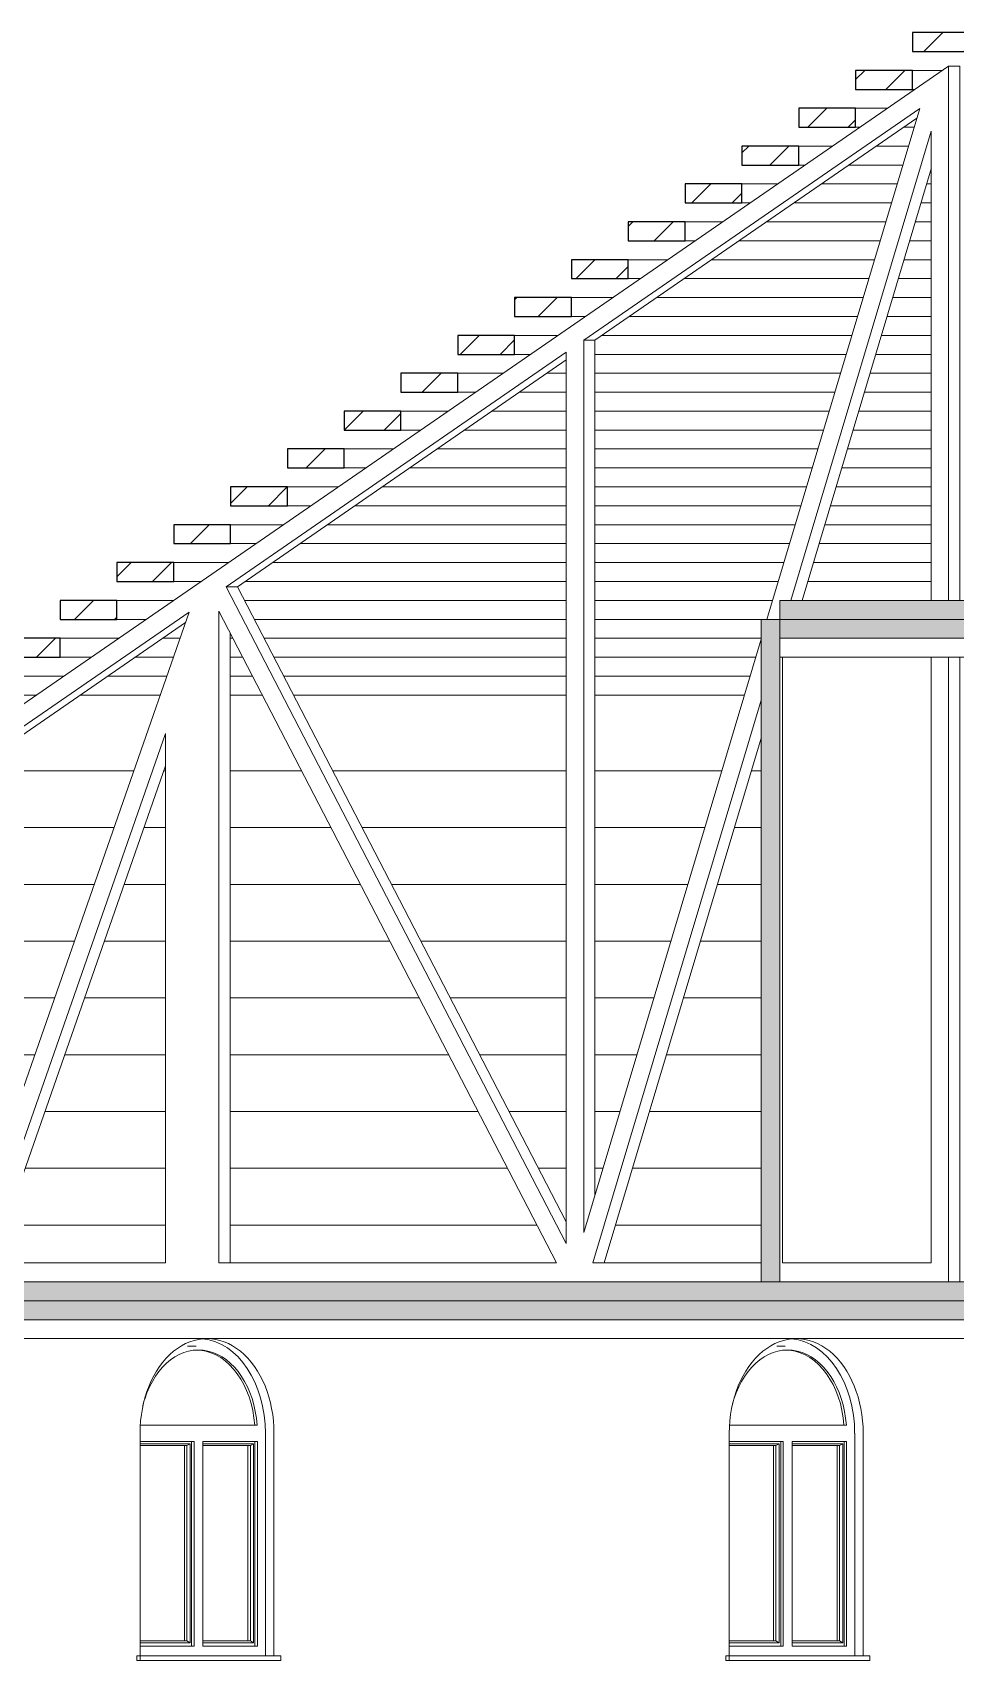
# Model space of a CAD drawing. Header units: millimetres. Extents: x -53195 to 48757, y -8729 to 15500.
# Drawn here: x -31450 to -26577, y 6000 to 14600 of the extents above; entities that cross this region are included whole.
import ezdxf

# ---------------------------------------------------------------- set-up
doc = ezdxf.new("R2010")
doc.units = ezdxf.units.MM
for name, color, linetype, lineweight in [('A-FLOR-FNSH', 192, 'Continuous', 35), ('A-FLOR-MCUT', 51, 'Continuous', 9), ('A-FLOR-PATT', 8, 'Continuous', 35), ('A-GENM', 13, 'Continuous', 9), ('A-GLAZ', 151, 'Continuous', 9), ('A-ROOF', 132, 'Continuous', 9), ('A-WALL', 113, 'Continuous', 9), ('A-WALL-PATT', 111, 'Continuous', 25), ('I-WALL', 2, 'Continuous', 9)]:
    doc.layers.add(name, color=color, linetype=linetype, lineweight=lineweight)
pattern_1 = [(45, (-5970.54, 5575), (-106.066, 106.066), [])]
pattern_2 = [(0, (-5970.54, 5575), (812.8, 203.2), [33.528, -576.072, 33.528, -576.072, -3251.2]), (0, (-5970.54, 5575), (812.8, 203.2), [-1219.2, 33.528, -1185.672, 33.528, -576.072, -1422.4]), (0, (-5970.54, 5575), (812.8, 203.2), [-3048, 33.528, -372.872, 33.528, -982.472]), (120, (-5665.74, 5676.6), (-582.3764, 602.3054), [33.528, -576.072, 33.528, -3827.272]), (120, (-5665.74, 5676.6), (-582.3764, 602.3054), [-643.128, -576.072, 33.528, -1185.672, -2032]), (120, (-5665.74, 5676.6), (-582.3764, 602.3054), [-2438.4, 33.528, -576.072, 33.528, -1388.872]), (120, (-5665.74, 5676.6), (-582.3764, 602.3054), [-3081.528, -372.872, 33.528, -982.472]), (240, (-5564.14, 6083), (-230.4236, -805.5054), [33.528, -576.072, 33.528, -576.072, -3251.2]), (240, (-5564.14, 6083), (-230.4236, -805.5054), [-1219.2, 33.528, -1185.672, 33.528, -576.072, -1422.4]), (240, (-5564.14, 6083), (-230.4236, -805.5054), [-3048, 33.528, -372.872, 33.528, -982.472])]

# ---------------------------------------------------------------- blocks, each defined once
blk = doc.blocks.new('HOOR LIGHT - HOOR LIGHT-165948-Section 4')
at = {"layer": 'A-GENM'}
for p, q in [((-31604.5, 11200), (-31284.3, 11200)), ((-31053.1, 11200), (-30740.8, 11200)), ((-30406.9, 11200), (-30288.5, 11200)), ((-30123.5, 11200), (-28631.6, 11200)), ((-28480.2, 11200), (-27661.9, 11200)), ((-31429.3, 11100), (-31604.5, 11100)), ((-30775.6, 11100), (-31198.1, 11100)), ((-30236.8, 11100), (-30406.9, 11100)), ((-28631.6, 11100), (-30071.8, 11100)), ((-27691.7, 11100), (-28480.2, 11100))]:
    blk.add_line(p, q, dxfattribs=at)
blk = doc.blocks.new('HOOR LIGHT1 - HOOR LIGHT-166020-Section 4')
at = {"layer": 'A-GENM'}
h = blk.add_hatch(dxfattribs=at)
h.set_pattern_fill('FP_3', color=256, style=0, pattern_type=2)
h.set_pattern_definition(pattern_1)
h.paths.add_polyline_path([(-31304.5, 11300), (-31304.5, 11400), (-31604.5, 11400), (-31604.5, 11300)], flags=0)
h.paths.add_polyline_path([(-2648.1, 11300), (-2348.1, 11300), (-2348.1, 11400), (-2648.1, 11400)], flags=0)
at = {"layer": 'A-GENM', "lineweight": 25}
for p, q in [((-31304.5, 11400), (-31604.5, 11400)), ((-31304.5, 11300), (-31304.5, 11400)), ((-31604.5, 11300), (-31304.5, 11300))]:
    blk.add_line(p, q, dxfattribs=at)
at = {"layer": 'A-GENM'}
for p, q in [((-31304.5, 11400), (-30994.5, 11400)), ((-30763.3, 11400), (-30671, 11400)), ((-30406.9, 11400), (-30392, 11400)), ((-30227, 11400), (-28631.6, 11400)), ((-28480.2, 11400), (-27603.6, 11400)), ((-31139.4, 11300), (-31304.5, 11300)), ((-30705.9, 11300), (-30908.2, 11300)), ((-30340.3, 11300), (-30406.9, 11300)), ((-28631.6, 11300), (-30175.3, 11300)), ((-27632, 11300), (-28480.2, 11300))]:
    blk.add_line(p, q, dxfattribs=at)
blk = doc.blocks.new('HOOR LIGHT2 - HOOR LIGHT-166050-Section 4')
at = {"layer": 'A-GENM'}
h = blk.add_hatch(dxfattribs=at)
h.set_pattern_fill('FP_3', color=256, style=0, pattern_type=2)
h.set_pattern_definition(pattern_1)
h.paths.add_polyline_path([(-2648.1, 11500), (-2648.1, 11600), (-2948.1, 11600), (-2948.1, 11500), (-2701.8, 11500)], flags=0)
h.paths.add_polyline_path([(-31304.5, 11500), (-31004.5, 11500), (-31004.5, 11600), (-31304.5, 11600)], flags=0)
at = {"layer": 'A-GENM', "lineweight": 25}
for p, q in [((-31004.5, 11600), (-31304.5, 11600)), ((-31304.5, 11600), (-31304.5, 11500)), ((-31004.5, 11500), (-31004.5, 11600)), ((-31304.5, 11500), (-31004.5, 11500))]:
    blk.add_line(p, q, dxfattribs=at)
at = {"layer": 'A-GENM'}
for p, q in [((-31004.5, 11600), (-30704.6, 11600)), ((-30330.5, 11600), (-28631.6, 11600)), ((-28480.2, 11600), (-27542.4, 11600)), ((-30849.5, 11500), (-31004.5, 11500)), ((-28631.6, 11500), (-30278.8, 11500)), ((-27603.6, 11500), (-28480.2, 11500))]:
    blk.add_line(p, q, dxfattribs=at)
blk = doc.blocks.new('HOOR LIGHT3 - HOOR LIGHT-166080-Section 4')
at = {"layer": 'A-GENM'}
h = blk.add_hatch(dxfattribs=at)
h.set_pattern_fill('FP_3', color=256, style=0, pattern_type=2)
h.set_pattern_definition(pattern_1)
h.paths.add_polyline_path([(-30704.5, 11700), (-30704.5, 11800), (-31004.5, 11800), (-31004.5, 11700)], flags=0)
h.paths.add_polyline_path([(-2948.1, 11700), (-2948.1, 11800), (-3248.1, 11800), (-3248.1, 11700)], flags=0)
at = {"layer": 'A-GENM', "lineweight": 25}
for p, q in [((-30704.5, 11800), (-31004.5, 11800)), ((-31004.5, 11800), (-31004.5, 11700)), ((-30704.5, 11700), (-30704.5, 11800)), ((-31004.5, 11700), (-30704.5, 11700))]:
    blk.add_line(p, q, dxfattribs=at)
at = {"layer": 'A-GENM'}
for p, q in [((-30704.5, 11800), (-30414.7, 11800)), ((-30183.5, 11800), (-28631.6, 11800)), ((-28480.2, 11800), (-27482.6, 11800)), ((-27326.4, 11800), (-26704.9, 11800)), ((-30559.7, 11700), (-30704.5, 11700)), ((-28631.6, 11700), (-30328.5, 11700)), ((-27512.5, 11700), (-28480.2, 11700)), ((-26704.9, 11700), (-27356.3, 11700))]:
    blk.add_line(p, q, dxfattribs=at)
blk = doc.blocks.new('HOOR LIGHT4 - HOOR LIGHT-166110-Section 4')
at = {"layer": 'A-GENM'}
h = blk.add_hatch(dxfattribs=at)
h.set_pattern_fill('FP_3', color=256, style=0, pattern_type=2)
h.set_pattern_definition(pattern_1)
h.paths.add_polyline_path([(-30487.5, 11900), (-30404.5, 11900), (-30404.5, 12000), (-30704.5, 12000), (-30704.5, 11900)], flags=0)
h.paths.add_polyline_path([(-3548.1, 11900), (-3248.1, 11900), (-3248.1, 12000), (-3548.1, 12000)], flags=0)
at = {"layer": 'A-GENM', "lineweight": 25}
for p, q in [((-30404.5, 12000), (-30704.5, 12000)), ((-30704.5, 12000), (-30704.5, 11900)), ((-30404.5, 11900), (-30404.5, 12000)), ((-30704.5, 11900), (-30404.5, 11900))]:
    blk.add_line(p, q, dxfattribs=at)
at = {"layer": 'A-GENM'}
for p, q in [((-30404.5, 12000), (-30124.9, 12000)), ((-29893.7, 12000), (-28631.6, 12000)), ((-28480.2, 12000), (-27422.8, 12000)), ((-27266.7, 12000), (-26704.9, 12000)), ((-30269.8, 11900), (-30404.5, 11900)), ((-28631.6, 11900), (-30038.6, 11900)), ((-27452.7, 11900), (-28480.2, 11900)), ((-26704.9, 11900), (-27296.6, 11900))]:
    blk.add_line(p, q, dxfattribs=at)
blk = doc.blocks.new('HOOR LIGHT5 - HOOR LIGHT-166140-Section 4')
at = {"layer": 'A-GENM'}
h = blk.add_hatch(dxfattribs=at)
h.set_pattern_fill('FP_3', color=256, style=0, pattern_type=2)
h.set_pattern_definition(pattern_1)
h.paths.add_polyline_path([(-30104.5, 12100), (-30104.5, 12200), (-30404.5, 12200), (-30404.5, 12100)], flags=0)
h.paths.add_polyline_path([(-3848.1, 12100), (-3548.1, 12100), (-3548.1, 12200), (-3848.1, 12200)], flags=0)
at = {"layer": 'A-GENM', "lineweight": 25}
for p, q in [((-30104.5, 12200), (-30404.5, 12200)), ((-30404.5, 12200), (-30404.5, 12100)), ((-30104.5, 12100), (-30104.5, 12200)), ((-30404.5, 12100), (-30104.5, 12100))]:
    blk.add_line(p, q, dxfattribs=at)
at = {"layer": 'A-GENM'}
for p, q in [((-30104.5, 12200), (-29835, 12200)), ((-29603.8, 12200), (-28631.6, 12200)), ((-28480.2, 12200), (-27363.1, 12200)), ((-27206.9, 12200), (-26704.9, 12200)), ((-29979.9, 12100), (-30104.5, 12100)), ((-28631.6, 12100), (-29748.7, 12100)), ((-27393, 12100), (-28480.2, 12100)), ((-26704.9, 12100), (-27236.8, 12100))]:
    blk.add_line(p, q, dxfattribs=at)
blk = doc.blocks.new('HOOR LIGHT6 - HOOR LIGHT-166170-Section 4')
at = {"layer": 'A-GENM'}
h = blk.add_hatch(dxfattribs=at)
h.set_pattern_fill('FP_3', color=256, style=0, pattern_type=2)
h.set_pattern_definition(pattern_1)
h.paths.add_polyline_path([(-30104.5, 12300), (-29804.5, 12300), (-29804.5, 12400), (-30104.5, 12400)], flags=0)
h.paths.add_polyline_path([(-3848.1, 12300), (-3848.1, 12400), (-4148.1, 12400), (-4148.1, 12300)], flags=0)
at = {"layer": 'A-GENM', "lineweight": 25}
for p, q in [((-29804.5, 12400), (-30104.5, 12400)), ((-30104.5, 12400), (-30104.5, 12300)), ((-29804.5, 12300), (-29804.5, 12400)), ((-30104.5, 12300), (-29804.5, 12300))]:
    blk.add_line(p, q, dxfattribs=at)
at = {"layer": 'A-GENM'}
for p, q in [((-29804.5, 12400), (-29545.1, 12400)), ((-29313.9, 12400), (-28631.6, 12400)), ((-28480.2, 12400), (-27303.3, 12400)), ((-27147.2, 12400), (-26704.9, 12400)), ((-29690, 12300), (-29804.5, 12300)), ((-28631.6, 12300), (-29458.8, 12300)), ((-27333.2, 12300), (-28480.2, 12300)), ((-26704.9, 12300), (-27177, 12300))]:
    blk.add_line(p, q, dxfattribs=at)
blk = doc.blocks.new('HOOR LIGHT7 - HOOR LIGHT-166200-Section 4')
at = {"layer": 'A-GENM'}
h = blk.add_hatch(dxfattribs=at)
h.set_pattern_fill('FP_3', color=256, style=0, pattern_type=2)
h.set_pattern_definition(pattern_1)
h.paths.add_polyline_path([(-29504.5, 12500), (-29504.5, 12600), (-29804.5, 12600), (-29804.5, 12500)], flags=0)
h.paths.add_polyline_path([(-4148.1, 12500), (-4148.1, 12600), (-4448.1, 12600), (-4448.1, 12500), (-4336.2, 12500)], flags=0)
at = {"layer": 'A-GENM', "lineweight": 25}
for p, q in [((-29504.5, 12600), (-29804.5, 12600)), ((-29804.5, 12600), (-29804.5, 12500)), ((-29504.5, 12500), (-29504.5, 12600)), ((-29804.5, 12500), (-29504.5, 12500))]:
    blk.add_line(p, q, dxfattribs=at)
at = {"layer": 'A-GENM'}
for p, q in [((-29504.5, 12600), (-29255.2, 12600)), ((-29024, 12600), (-28631.6, 12600)), ((-28480.2, 12600), (-27243.6, 12600)), ((-27087.4, 12600), (-26704.9, 12600)), ((-29400.2, 12500), (-29504.5, 12500)), ((-28631.6, 12500), (-29169, 12500)), ((-27273.4, 12500), (-28480.2, 12500)), ((-26704.9, 12500), (-27117.3, 12500))]:
    blk.add_line(p, q, dxfattribs=at)
blk = doc.blocks.new('HOOR LIGHT8 - HOOR LIGHT-166230-Section 4')
at = {"layer": 'A-GENM'}
h = blk.add_hatch(dxfattribs=at)
h.set_pattern_fill('FP_3', color=256, style=0, pattern_type=2)
h.set_pattern_definition(pattern_1)
h.paths.add_polyline_path([(-4748.1, 12700), (-4448.1, 12700), (-4448.1, 12800), (-4748.1, 12800)], flags=0)
h.paths.add_polyline_path([(-29504.5, 12700), (-29204.5, 12700), (-29204.5, 12800), (-29504.5, 12800)], flags=0)
at = {"layer": 'A-GENM', "lineweight": 25}
for p, q in [((-29204.5, 12800), (-29504.5, 12800)), ((-29504.5, 12800), (-29504.5, 12700)), ((-29204.5, 12700), (-29204.5, 12800)), ((-29504.5, 12700), (-29204.5, 12700))]:
    blk.add_line(p, q, dxfattribs=at)
at = {"layer": 'A-GENM'}
for p, q in [((-29204.5, 12800), (-28965.4, 12800)), ((-28734.2, 12800), (-28631.6, 12800)), ((-28480.2, 12800), (-27183.8, 12800)), ((-27027.6, 12800), (-26704.9, 12800)), ((-29110.3, 12700), (-29204.5, 12700)), ((-28631.6, 12700), (-28879.1, 12700)), ((-27213.7, 12700), (-28480.2, 12700)), ((-26704.9, 12700), (-27057.5, 12700))]:
    blk.add_line(p, q, dxfattribs=at)
blk = doc.blocks.new('HOOR LIGHT9 - HOOR LIGHT-166260-Section 4')
at = {"layer": 'A-GENM'}
h = blk.add_hatch(dxfattribs=at)
h.set_pattern_fill('FP_3', color=256, style=0, pattern_type=2)
h.set_pattern_definition(pattern_1)
h.paths.add_polyline_path([(-5048.1, 12900), (-4748.1, 12900), (-4748.1, 13000), (-5048.1, 13000)], flags=0)
h.paths.add_polyline_path([(-28904.5, 12900), (-28904.5, 13000), (-29204.5, 13000), (-29204.5, 12900)], flags=0)
at = {"layer": 'A-GENM', "lineweight": 25}
for p, q in [((-28904.5, 13000), (-29204.5, 13000)), ((-29204.5, 13000), (-29204.5, 12900)), ((-28904.5, 12900), (-28904.5, 13000)), ((-29204.5, 12900), (-28904.5, 12900))]:
    blk.add_line(p, q, dxfattribs=at)
at = {"layer": 'A-GENM'}
for p, q in [((-28904.5, 13000), (-28675.5, 13000)), ((-28444.3, 13000), (-27124, 13000)), ((-26967.9, 13000), (-26704.9, 13000)), ((-28820.4, 12900), (-28904.5, 12900)), ((-27153.9, 12900), (-28480.2, 12900)), ((-26704.9, 12900), (-26997.8, 12900))]:
    blk.add_line(p, q, dxfattribs=at)
blk = doc.blocks.new('HOOR LIGHT10 - HOOR LIGHT-166290-Section 4')
at = {"layer": 'A-GENM'}
h = blk.add_hatch(dxfattribs=at)
h.set_pattern_fill('FP_3', color=256, style=0, pattern_type=2)
h.set_pattern_definition(pattern_1)
h.paths.add_polyline_path([(-28604.5, 13100), (-28604.5, 13200), (-28904.5, 13200), (-28904.5, 13100), (-28853, 13100)], flags=0)
h.paths.add_polyline_path([(-5348.1, 13100), (-5048.1, 13100), (-5048.1, 13200), (-5348.1, 13200), (-5348.1, 13184.4)], flags=0)
at = {"layer": 'A-GENM', "lineweight": 25}
for p, q in [((-28604.5, 13200), (-28904.5, 13200)), ((-28904.5, 13200), (-28904.5, 13100)), ((-28604.5, 13100), (-28604.5, 13200)), ((-28904.5, 13100), (-28604.5, 13100))]:
    blk.add_line(p, q, dxfattribs=at)
at = {"layer": 'A-GENM'}
for p, q in [((-28604.5, 13200), (-28385.6, 13200)), ((-28154.4, 13200), (-27064.3, 13200)), ((-26908.1, 13200), (-26704.9, 13200)), ((-28530.6, 13100), (-28604.5, 13100)), ((-27094.2, 13100), (-28299.4, 13100)), ((-26704.9, 13100), (-26938, 13100))]:
    blk.add_line(p, q, dxfattribs=at)
blk = doc.blocks.new('HOOR LIGHT11 - HOOR LIGHT-166320-Section 4')
at = {"layer": 'A-GENM'}
h = blk.add_hatch(dxfattribs=at)
h.set_pattern_fill('FP_3', color=256, style=0, pattern_type=2)
h.set_pattern_definition(pattern_1)
h.paths.add_polyline_path([(-5648.1, 13300), (-5348.1, 13300), (-5348.1, 13400), (-5648.1, 13400)], flags=0)
h.paths.add_polyline_path([(-28304.5, 13300), (-28304.5, 13400), (-28604.5, 13400), (-28604.5, 13300)], flags=0)
at = {"layer": 'A-GENM', "lineweight": 25}
for p, q in [((-28304.5, 13400), (-28604.5, 13400)), ((-28604.5, 13400), (-28604.5, 13300)), ((-28304.5, 13300), (-28304.5, 13400)), ((-28604.5, 13300), (-28304.5, 13300))]:
    blk.add_line(p, q, dxfattribs=at)
at = {"layer": 'A-GENM'}
for p, q in [((-28304.5, 13400), (-28095.8, 13400)), ((-27864.6, 13400), (-27004.5, 13400)), ((-26848.4, 13400), (-26704.9, 13400)), ((-28240.7, 13300), (-28304.5, 13300)), ((-27034.4, 13300), (-28009.5, 13300)), ((-26704.9, 13300), (-26878.2, 13300))]:
    blk.add_line(p, q, dxfattribs=at)
blk = doc.blocks.new('HOOR LIGHT12 - HOOR LIGHT-166350-Section 4')
at = {"layer": 'A-GENM'}
h = blk.add_hatch(dxfattribs=at)
h.set_pattern_fill('FP_3', color=256, style=0, pattern_type=2)
h.set_pattern_definition(pattern_1)
h.paths.add_polyline_path([(-5948.1, 13500), (-5648.1, 13500), (-5648.1, 13600), (-5948.1, 13600)], flags=0)
h.paths.add_polyline_path([(-28304.5, 13500), (-28004.5, 13500), (-28004.5, 13600), (-28304.5, 13600)], flags=0)
at = {"layer": 'A-GENM', "lineweight": 25}
for p, q in [((-28004.5, 13600), (-28304.5, 13600)), ((-28304.5, 13600), (-28304.5, 13500)), ((-28004.5, 13500), (-28004.5, 13600)), ((-28304.5, 13500), (-28004.5, 13500))]:
    blk.add_line(p, q, dxfattribs=at)
at = {"layer": 'A-GENM'}
for p, q in [((-28004.5, 13600), (-27805.9, 13600)), ((-27574.7, 13600), (-26944.8, 13600)), ((-26788.6, 13600), (-26704.9, 13600)), ((-27950.8, 13500), (-28004.5, 13500)), ((-26974.6, 13500), (-27719.6, 13500)), ((-26704.9, 13500), (-26818.5, 13500))]:
    blk.add_line(p, q, dxfattribs=at)
blk = doc.blocks.new('HOOR LIGHT13 - HOOR LIGHT-166380-Section 4')
at = {"layer": 'A-GENM'}
h = blk.add_hatch(dxfattribs=at)
h.set_pattern_fill('FP_3', color=256, style=0, pattern_type=2)
h.set_pattern_definition(pattern_1)
h.paths.add_polyline_path([(-27704.5, 13700), (-27704.5, 13800), (-28004.5, 13800), (-28004.5, 13700)], flags=0)
h.paths.add_polyline_path([(-5948.1, 13700), (-5948.1, 13800), (-6248.1, 13800), (-6248.1, 13700), (-5970.7, 13700)], flags=0)
at = {"layer": 'A-GENM', "lineweight": 25}
for p, q in [((-27704.5, 13800), (-28004.5, 13800)), ((-28004.5, 13800), (-28004.5, 13700)), ((-27704.5, 13700), (-27704.5, 13800)), ((-28004.5, 13700), (-27704.5, 13700))]:
    blk.add_line(p, q, dxfattribs=at)
at = {"layer": 'A-GENM'}
for p, q in [((-27704.5, 13800), (-27516, 13800)), ((-27284.8, 13800), (-26885, 13800)), ((-26728.9, 13800), (-26704.9, 13800)), ((-27661, 13700), (-27704.5, 13700)), ((-26914.9, 13700), (-27429.8, 13700)), ((-26704.9, 13700), (-26758.7, 13700))]:
    blk.add_line(p, q, dxfattribs=at)
blk = doc.blocks.new('HOOR LIGHT14 - HOOR LIGHT-166410-Section 4')
at = {"layer": 'A-GENM'}
h = blk.add_hatch(dxfattribs=at)
h.set_pattern_fill('FP_3', color=256, style=0, pattern_type=2)
h.set_pattern_definition(pattern_1)
h.paths.add_polyline_path([(-6548.1, 13900), (-6248.1, 13900), (-6248.1, 14000), (-6548.1, 14000)], flags=0)
h.paths.add_polyline_path([(-27704.5, 13900), (-27404.5, 13900), (-27404.5, 14000), (-27704.5, 14000)], flags=0)
at = {"layer": 'A-GENM', "lineweight": 25}
for p, q in [((-27404.5, 14000), (-27704.5, 14000)), ((-27704.5, 14000), (-27704.5, 13900)), ((-27404.5, 13900), (-27404.5, 14000)), ((-27704.5, 13900), (-27404.5, 13900))]:
    blk.add_line(p, q, dxfattribs=at)
at = {"layer": 'A-GENM'}
for p, q in [((-27404.5, 14000), (-27226.2, 14000)), ((-26995, 14000), (-26825.3, 14000)), ((-27371.1, 13900), (-27404.5, 13900)), ((-26855.1, 13900), (-27139.9, 13900))]:
    blk.add_line(p, q, dxfattribs=at)
blk = doc.blocks.new('HOOR LIGHT15 - HOOR LIGHT-166476-Section 4')
at = {"layer": 'A-GENM'}
h = blk.add_hatch(dxfattribs=at)
h.set_pattern_fill('FP_3', color=256, style=0, pattern_type=2)
h.set_pattern_definition(pattern_1)
h.paths.add_polyline_path([(-27104.5, 14100), (-27104.5, 14200), (-27404.5, 14200), (-27404.5, 14100)], flags=0)
h.paths.add_polyline_path([(-6848.1, 14100), (-6548.1, 14100), (-6548.1, 14200), (-6848.1, 14200)], flags=0)
at = {"layer": 'A-GENM', "lineweight": 25}
for p, q in [((-27104.5, 14200), (-27404.5, 14200)), ((-27404.5, 14200), (-27404.5, 14100)), ((-27104.5, 14100), (-27104.5, 14200)), ((-27404.5, 14100), (-27104.5, 14100))]:
    blk.add_line(p, q, dxfattribs=at)
at = {"layer": 'A-GENM'}
for p, q in [((-27104.5, 14200), (-26936.3, 14200)), ((-27081.2, 14100), (-27104.5, 14100)), ((-26795.4, 14100), (-26850, 14100))]:
    blk.add_line(p, q, dxfattribs=at)
blk = doc.blocks.new('HOOR LIGHT16 - HOOR LIGHT-166506-Section 4')
at = {"layer": 'A-GENM'}
h = blk.add_hatch(dxfattribs=at)
h.set_pattern_fill('FP_3', color=256, style=0, pattern_type=2)
h.set_pattern_definition(pattern_1)
h.paths.add_polyline_path([(-7148.1, 14300), (-6848.1, 14300), (-6848.1, 14400), (-7148.1, 14400)], flags=0)
h.paths.add_polyline_path([(-26804.5, 14300), (-26804.5, 14400), (-27104.5, 14400), (-27104.5, 14300)], flags=0)
at = {"layer": 'A-GENM', "lineweight": 25}
for p, q in [((-26804.5, 14400), (-27104.5, 14400)), ((-27104.5, 14400), (-27104.5, 14300)), ((-26804.5, 14300), (-26804.5, 14400)), ((-27104.5, 14300), (-26804.5, 14300))]:
    blk.add_line(p, q, dxfattribs=at)
at = {"layer": 'A-GENM'}
for p, q in [((-26804.5, 14400), (-26646.4, 14400)), ((-26791.4, 14300), (-26804.5, 14300))]:
    blk.add_line(p, q, dxfattribs=at)
blk = doc.blocks.new('HOOR LIGHT17 - HOOR LIGHT-166536-Section 4')
at = {"layer": 'A-GENM'}
h = blk.add_hatch(dxfattribs=at)
h.set_pattern_fill('FP_3', color=256, style=0, pattern_type=2)
h.set_pattern_definition(pattern_1)
h.paths.add_polyline_path([(-7448.1, 14500), (-7148.1, 14500), (-7148.1, 14600), (-7448.1, 14600)], flags=0)
h.paths.add_polyline_path([(-26504.5, 14500), (-26504.5, 14600), (-26804.5, 14600), (-26804.5, 14500)], flags=0)
at = {"layer": 'A-GENM', "lineweight": 25}
for p, q in [((-26504.5, 14600), (-26804.5, 14600)), ((-26804.5, 14600), (-26804.5, 14500)), ((-26804.5, 14500), (-26504.5, 14500))]:
    blk.add_line(p, q, dxfattribs=at)
blk = doc.blocks.new('TRUESS2 - TRUESS-173441-Section 4')
at = {"layer": 'A-GENM'}
for p, q in [((-26613.2, 14422.9), (-31864.1, 10800)), ((-26613.2, 11600), (-26613.2, 14422.9)), ((-26553.5, 14422.9), (-26613.2, 14422.9)), ((-26553.5, 14422.9), (-26553.5, 11600)), ((-28539.9, 12975.2), (-26765.7, 14199.4)), ((-26765.7, 14199.4), (-27572.2, 11500)), ((-26781.2, 14147.5), (-28480.2, 12975.2)), ((-27445.9, 11600), (-26704.9, 14079.8)), ((-26704.9, 14079.8), (-26704.9, 11600)), ((-26704.9, 13880.1), (-27386.2, 11600)), ((-30427.8, 11672.6), (-28631.6, 12911.9)), ((-28631.6, 12911.9), (-28631.6, 8201.8)), ((-28539.9, 8261.5), (-28539.9, 12975.2)), ((-28539.9, 12975.2), (-28480.2, 12975.2)), ((-28480.2, 12975.2), (-28480.2, 8461.2)), ((-28631.6, 12870.8), (-30368.1, 11672.6)), ((-28631.6, 8201.8), (-30427.8, 11672.6)), ((-30368.1, 11672.6), (-30427.8, 11672.6)), ((-30368.1, 11672.6), (-28631.6, 8317.1)), ((-31772.3, 10745), (-30622.9, 11538)), ((-30622.9, 11538), (-31772.3, 8240.8)), ((-30466.6, 11544.1), (-28684.3, 8100)), ((-30466.6, 8100), (-30466.6, 11544.1)), ((-30641.8, 11483.8), (-31712.7, 10745)), ((-30406.9, 11428.8), (-30406.9, 8100)), ((-27603.6, 11395.1), (-28539.9, 8261.5)), ((-26704.9, 11300), (-26704.9, 8100)), ((-26613.2, 8000), (-26613.2, 11300)), ((-26553.5, 11300), (-26553.5, 8000)), ((-28491.6, 8100), (-27603.6, 11072.2)), ((-31723.3, 8100), (-30748.4, 10896.4)), ((-30748.4, 10896.4), (-30748.4, 8100)), ((-27603.6, 10872.5), (-28432, 8100)), ((-31864.1, 10800), (-31864.1, 8000)), ((-31772.3, 8240.8), (-31772.3, 10745)), ((-31712.7, 10745), (-31772.3, 10745)), ((-31712.7, 10745), (-31712.7, 8411.9)), ((-30748.4, 10725.3), (-31663.6, 8100)), ((-30748.4, 8100), (-31723.3, 8100)), ((-28684.3, 8100), (-30466.6, 8100)), ((-27603.6, 8100), (-28491.6, 8100)), ((-26704.9, 8100), (-27490, 8100))]:
    blk.add_line(p, q, dxfattribs=at)
blk = doc.blocks.new('Arched _2_ - Arched _2_ 2-V59-Section 4')
at = {"layer": 'A-GLAZ'}
for p, q in [((-27492.4, 7660), (-27520, 7660)), ((-27475.4, 7660), (-27492.4, 7660)), ((-27153.1, 7243), (-27768.6, 7243)), ((-27771, 7157), (-27486, 7157)), ((-27771, 7145.1), (-27507.1, 7145.1)), ((-27507.1, 7145.1), (-27524.6, 7135)), ((-27507.1, 6092.9), (-27507.1, 7145.1)), ((-27498.8, 6075), (-27498.8, 7157)), ((-27486, 7157), (-27486, 6075)), ((-27439.4, 6075), (-27439.4, 7157)), ((-27439.4, 7157), (-27151.6, 7157)), ((-27439.4, 7145.1), (-27171.3, 7145.1)), ((-27171.3, 7145.1), (-27188.7, 7135)), ((-27171.3, 6092.9), (-27171.3, 7145.1)), ((-27164.3, 6075), (-27164.3, 7157)), ((-27151.6, 7157), (-27151.6, 6075)), ((-27109.1, 6025), (-27109.1, 7200)), ((-27771, 7135), (-27524.6, 7135)), ((-27536.9, 7135), (-27536.9, 6103)), ((-27524.6, 7135), (-27524.6, 6103)), ((-27439.4, 7135), (-27188.7, 7135)), ((-27201.1, 7135), (-27201.1, 6103)), ((-27188.7, 7135), (-27188.7, 6103)), ((-27788.7, 6025), (-27771, 6025)), ((-27788.7, 6025), (-27788.7, 6000)), ((-27524.6, 6103), (-27771, 6103)), ((-27771, 6092.9), (-27507.1, 6092.9)), ((-27486, 6075), (-27771, 6075)), ((-27771, 6025), (-27028.5, 6025)), ((-27771, 6000), (-27771, 6025)), ((-27507.1, 6092.9), (-27524.6, 6103)), ((-27188.7, 6103), (-27439.4, 6103)), ((-27439.4, 6092.9), (-27171.3, 6092.9)), ((-27151.6, 6075), (-27439.4, 6075)), ((-27171.3, 6092.9), (-27188.7, 6103)), ((-27028.5, 6025), (-27028.5, 6000)), ((-27771, 6000), (-27788.7, 6000)), ((-27028.5, 6000), (-27771, 6000))]:
    blk.add_line(p, q, dxfattribs=at)
for centre, major_axis, start_param, end_param in [((-27462.7, 7200), (0, 440), 4.810272, 7.430807), ((-27462.7, 7200), (0, 500), 4.712389, 6.218921), ((-27475.4, 7200), (0, 440), 4.810272, 6.205664), ((-27462.7, 7200), (0, 440), 1.185424, 1.228713)]:
    blk.add_ellipse(centre, major_axis=major_axis, ratio=0.707107, start_param=start_param, end_param=end_param, dxfattribs=at)
blk = doc.blocks.new('POLYGON HOORNO1 - POLYGON HOORNO-266158-Section 4')
at = {"layer": 'A-ROOF'}
for p, q in [((-31593.9, 8300), (-30748.4, 8300)), ((-30406.9, 8300), (-28787.8, 8300)), ((-28372.2, 8300), (-27603.6, 8300))]:
    blk.add_line(p, q, dxfattribs=at)
blk = doc.blocks.new('POLYGON HOORNO2 - POLYGON HOORNO-266412-Section 4')
at = {"layer": 'A-ROOF'}
for p, q in [((-31384.7, 8900), (-30748.4, 8900)), ((-30406.9, 8900), (-29098.3, 8900)), ((-28933.3, 8900), (-28631.6, 8900)), ((-28480.2, 8900), (-28349.1, 8900)), ((-28192.9, 8900), (-27603.6, 8900)), ((-30748.4, 8600), (-31489.3, 8600)), ((-28943, 8600), (-30406.9, 8600)), ((-28631.6, 8600), (-28778, 8600)), ((-28438.7, 8600), (-28480.2, 8600)), ((-27603.6, 8600), (-28282.6, 8600))]:
    blk.add_line(p, q, dxfattribs=at)
blk = doc.blocks.new('POLYGON HOORNO3 - POLYGON HOORNO-266474-Section 4')
at = {"layer": 'A-ROOF'}
for p, q in [((-31712.7, 9500), (-31333.4, 9500)), ((-31175.6, 9500), (-30748.4, 9500)), ((-30406.9, 9500), (-29408.8, 9500)), ((-29243.8, 9500), (-28631.6, 9500)), ((-28480.2, 9500), (-28169.8, 9500)), ((-28013.7, 9500), (-27603.6, 9500)), ((-31437.9, 9200), (-31712.7, 9200)), ((-30748.4, 9200), (-31280.1, 9200)), ((-29253.5, 9200), (-30406.9, 9200)), ((-28631.6, 9200), (-29088.5, 9200)), ((-28259.4, 9200), (-28480.2, 9200)), ((-27603.6, 9200), (-28103.3, 9200))]:
    blk.add_line(p, q, dxfattribs=at)
blk = doc.blocks.new('POLYGON HOORNO4 - POLYGON HOORNO-266536-Section 4')
at = {"layer": 'A-ROOF'}
for p, q in [((-31712.7, 10100), (-31124.2, 10100)), ((-30966.4, 10100), (-30748.4, 10100)), ((-30406.9, 10100), (-29719.3, 10100)), ((-29554.3, 10100), (-28631.6, 10100)), ((-28480.2, 10100), (-27990.5, 10100)), ((-27834.4, 10100), (-27603.6, 10100)), ((-31228.8, 9800), (-31712.7, 9800)), ((-30748.4, 9800), (-31071, 9800)), ((-29564, 9800), (-30406.9, 9800)), ((-28631.6, 9800), (-29399, 9800)), ((-28080.2, 9800), (-28480.2, 9800)), ((-27603.6, 9800), (-27924, 9800))]:
    blk.add_line(p, q, dxfattribs=at)
blk = doc.blocks.new('POLYGON HOORNO5 - POLYGON HOORNO-266598-Section 4')
at = {"layer": 'A-ROOF'}
for p, q in [((-31712.7, 10700), (-30915.1, 10700)), ((-30757.2, 10700), (-30748.4, 10700)), ((-30406.9, 10700), (-30029.8, 10700)), ((-29864.8, 10700), (-28631.6, 10700)), ((-28480.2, 10700), (-27811.3, 10700)), ((-27655.1, 10700), (-27603.6, 10700)), ((-31019.6, 10400), (-31712.7, 10400)), ((-30748.4, 10400), (-30861.8, 10400)), ((-29874.5, 10400), (-30406.9, 10400)), ((-28631.6, 10400), (-29709.5, 10400)), ((-27900.9, 10400), (-28480.2, 10400)), ((-27603.6, 10400), (-27744.7, 10400))]:
    blk.add_line(p, q, dxfattribs=at)

msp = doc.modelspace()

# ---------------------------------------------------------------- hatches: boundary and pattern name
at = {"layer": 'A-FLOR-PATT', "lineweight": 9}
h = msp.add_hatch(dxfattribs=at)
h.set_pattern_fill('FP_2', color=256, style=0, pattern_type=2)
h.set_pattern_definition(pattern_2)
h.paths.add_polyline_path([(-27503.6, 11500), (-23446.1, 11500), (-23446.1, 11600), (-27503.6, 11600)], flags=0)
h.paths.add_polyline_path([(-6446.6, 11500), (-6446.6, 11600), (-10504.1, 11599.1), (-10504.1, 11500), (-9239.6, 11500)], flags=0)
at = {"layer": 'A-FLOR-PATT'}
h = msp.add_hatch(color=256, dxfattribs=at)
h.paths.add_polyline_path([(-27503.6, 11400), (-23446.1, 11400), (-23446.1, 11500), (-27503.6, 11500)], flags=0)
h.paths.add_polyline_path([(-6446.6, 11400), (-6446.6, 11500), (-10504.1, 11500), (-10504.1, 11400), (-9239.6, 11400)], flags=0)
at = {"layer": 'A-FLOR-PATT', "lineweight": 9}
h = msp.add_hatch(dxfattribs=at)
h.set_pattern_fill('FP_2', color=256, style=0, pattern_type=2)
h.set_pattern_definition(pattern_2)
h.paths.add_polyline_path([(-25503.6, 7900), (-25503.6, 8000), (-31704.5, 8000), (-31704.5, 7900), (-25584.1, 7900)], flags=0)
h.paths.add_polyline_path([(-2248.1, 7900), (-2248.1, 8000), (-8446.6, 8000), (-8446.6, 7900), (-2293.2, 7900)], flags=0)
at = {"layer": 'A-FLOR-PATT'}
h = msp.add_hatch(color=256, dxfattribs=at)
h.paths.add_polyline_path([(-25584.1, 7800), (-25503.6, 7800), (-25503.6, 7900), (-31704.5, 7900), (-31704.5, 7800), (-25788.4, 7800)], flags=0)
h.paths.add_polyline_path([(-2248.1, 7800), (-2248.1, 7900), (-8446.6, 7900), (-8446.6, 7800), (-2293.2, 7800)], flags=0)
at = {"layer": 'A-WALL-PATT', "lineweight": 9}
msp.add_hatch(color=256, dxfattribs=at).paths.add_polyline_path([(-27503.6, 8000), (-27503.6, 11500), (-27603.6, 11500), (-27603.6, 8000)], flags=0)

# ---------------------------------------------------------------- linework, layer by layer
at = {"layer": 'A-FLOR-FNSH', "color": 1, "lineweight": 18}
for p, q in [((-23446.1, 11600), (-27503.6, 11600)), ((-27503.6, 11600), (-27503.6, 11300)), ((-27503.6, 11300), (-23446.1, 11300)), ((-25503.6, 8000), (-31704.5, 8000)), ((-31704.5, 7700), (-25503.6, 7700))]:
    msp.add_line(p, q, dxfattribs=at)
at = {"layer": 'A-FLOR-MCUT'}
for p, q in [((-23446.1, 11500), (-27503.6, 11500)), ((-23446.1, 11400), (-27503.6, 11400)), ((-25503.6, 7900), (-31704.5, 7900)), ((-25503.6, 7800), (-31704.5, 7800))]:
    msp.add_line(p, q, dxfattribs=at)
at = {"layer": 'A-WALL', "color": 1, "lineweight": 18}
for p, q in [((-27603.6, 11500), (-27603.6, 8000)), ((-27503.6, 11500), (-27603.6, 11500)), ((-27503.6, 8000), (-27503.6, 11300))]:
    msp.add_line(p, q, dxfattribs=at)
at = {"layer": 'A-WALL'}
for p, q in [((-30882.3, 6025), (-30882.3, 7200)), ((-30175.2, 7200), (-30175.2, 6025)), ((-27771, 6025), (-27771, 7200)), ((-27063.9, 7200), (-27063.9, 6025))]:
    msp.add_line(p, q, dxfattribs=at)
for centre in [(-30528.7, 7200), (-27417.4, 7200)]:
    msp.add_ellipse(centre, major_axis=(0, 500), ratio=0.707107, start_param=4.712389, end_param=7.853982, dxfattribs=at)
at = {"layer": 'I-WALL'}
msp.add_line((-27489.9, 8100), (-27489.9, 11300), dxfattribs=at)

# ---------------------------------------------------------------- block references
at = {"layer": 'A-GENM'}
for name in ['HOOR LIGHT17 - HOOR LIGHT-166536-Section 4', 'TRUESS2 - TRUESS-173441-Section 4', 'HOOR LIGHT16 - HOOR LIGHT-166506-Section 4', 'HOOR LIGHT15 - HOOR LIGHT-166476-Section 4', 'HOOR LIGHT14 - HOOR LIGHT-166410-Section 4', 'HOOR LIGHT13 - HOOR LIGHT-166380-Section 4', 'HOOR LIGHT12 - HOOR LIGHT-166350-Section 4', 'HOOR LIGHT11 - HOOR LIGHT-166320-Section 4', 'HOOR LIGHT10 - HOOR LIGHT-166290-Section 4', 'HOOR LIGHT9 - HOOR LIGHT-166260-Section 4', 'HOOR LIGHT8 - HOOR LIGHT-166230-Section 4', 'HOOR LIGHT7 - HOOR LIGHT-166200-Section 4', 'HOOR LIGHT6 - HOOR LIGHT-166170-Section 4', 'HOOR LIGHT5 - HOOR LIGHT-166140-Section 4', 'HOOR LIGHT4 - HOOR LIGHT-166110-Section 4', 'HOOR LIGHT3 - HOOR LIGHT-166080-Section 4', 'HOOR LIGHT2 - HOOR LIGHT-166050-Section 4', 'HOOR LIGHT1 - HOOR LIGHT-166020-Section 4', 'HOOR LIGHT - HOOR LIGHT-165948-Section 4']:
    msp.add_blockref(name, (0, 0), dxfattribs=at)
at = {"layer": 'A-GLAZ'}
for p in [(-3111.3, 0), (0, 0)]:
    msp.add_blockref('Arched _2_ - Arched _2_ 2-V59-Section 4', p, dxfattribs=at)
at = {"layer": 'A-ROOF'}
for name in ['POLYGON HOORNO5 - POLYGON HOORNO-266598-Section 4', 'POLYGON HOORNO4 - POLYGON HOORNO-266536-Section 4', 'POLYGON HOORNO3 - POLYGON HOORNO-266474-Section 4', 'POLYGON HOORNO2 - POLYGON HOORNO-266412-Section 4', 'POLYGON HOORNO1 - POLYGON HOORNO-266158-Section 4']:
    msp.add_blockref(name, (0, 0), dxfattribs=at)

doc.saveas('drawing.dxf')
